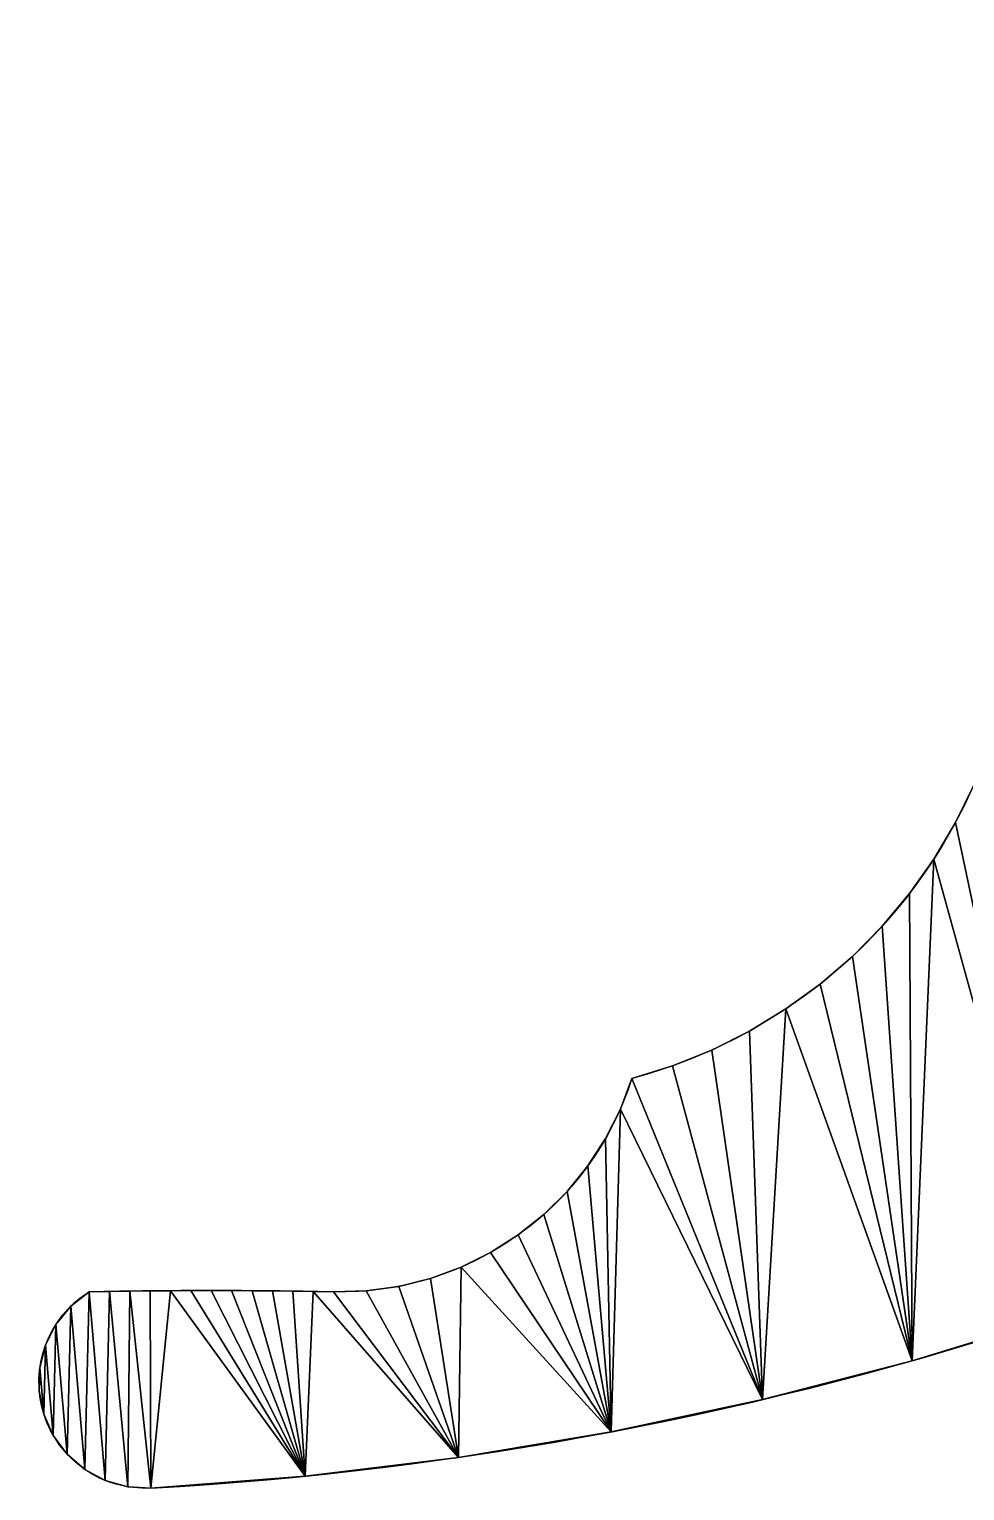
# Model space of a CAD drawing. Extents: x 1.29 to 2.95, y 2.32 to 3.68.
# Drawn here: x 1.2856 to 1.4386, y 3.127 to 3.3661 of the extents above; entities that cross this region are included whole.
import ezdxf

# ---------------------------------------------------------------- set-up
doc = ezdxf.new("R2010")
doc.units = 0
doc.layers.get('0').update_dxf_attribs({"color": 13, "linetype": 'CONTINUOUS'})

# ---------------------------------------------------------------- blocks, each defined once
blk = doc.blocks.new('GRUPPO_4')
for p, q in [((0.1498588952276746, 0.1088903293766284), (0.1498588952276745, 0.1088903293766284, 0.05999999999999935)), ((0.1463272822739956, 0.1029171152467794), (0.1463272822739956, 0.1029171152467794, 0.05999999999999935)), ((0.1423202095888783, 0.0972518751290252), (0.1423202095888783, 0.0972518751290252, 0.05999999999999935)), ((0.1378643826213641, 0.09193236545883988), (0.137864382621364, 0.09193236545883988, 0.05999999999999935)), ((0.1329894975784775, 0.08699403852411164), (0.1329894975784774, 0.08699403852411164, 0.05999999999999935)), ((0.1277280435125334, 0.08246980619060139), (0.1277280435125333, 0.08246980619060139, 0.05999999999999935)), ((0.122115085795309, 0.07838982055824026), (0.1221150857953089, 0.07838982055824026, 0.05999999999999935)), ((0.1161880324221338, 0.07478127301010475), (0.1161880324221337, 0.07478127301010475, 0.05999999999999935)), ((0.1099863847033813, 0.0716682129933183), (0.1099863847033812, 0.0716682129933183, 0.05999999999999935)), ((0.09692618629189188, 0.06700810399387708), (0.09692618629189179, 0.06700810399387708, 0.05999999999999935)), ((0.1035514740048993, 0.06907138773963192), (0.1035514740048992, 0.06907138773963192, 0.05999999999999935)), ((0.09503860007595034, 0.06199153448482253), (0.09503860007595026, 0.06199153448482253, 0.05999999999999935)), ((0.09262486238825064, 0.05720584522027904), (0.09262486238825056, 0.05720584522027904, 0.05999999999999935)), ((0.08971271088984432, 0.05270603133389237), (0.08971271088984423, 0.05270603133389237, 0.05999999999999935)), ((0.08633561080423384, 0.04854380279937395), (0.08633561080423376, 0.04854380279937395, 0.05999999999999935)), ((0.0825323703490606, 0.04476699020117388), (0.0825323703490605, 0.04476699020117388, 0.05999999999999935)), ((0.0783466947683461, 0.04141899508546659), (0.07834669476834602, 0.04141899508546659, 0.05999999999999935)), ((0.07382668409016005, 0.03853829120778755), (0.07382668409015995, 0.03853829120778755, 0.05999999999999935)), ((0.06902428038127423, 0.03615798240877268), (0.06902428038127413, 0.03615798240877268, 0.05999999999999935)), ((0.06399467085071701, 0.03430542219870726), (0.06399467085071693, 0.03430542219870726, 0.05999999999999935)), ((0.008129636204466054, 0.03209540287286589), (0.008129636204465964, 0.03209540287286589, 0.05999999999999935)), ((0.01146254117945791, 0.03216404592053564), (0.01146254117945782, 0.03216404592053564, 0.05999999999999935)), ((0.01479567980052338, 0.032220209726312), (0.01479567980052329, 0.032220209726312, 0.05999999999999935)), ((0.01812900534237862, 0.03226389350286902), (0.01812900534237853, 0.03226389350286902, 0.05999999999999935)), ((0.02146247107711871, 0.03229509663782835), (0.02146247107711862, 0.03229509663782835, 0.05999999999999935)), ((0.02479603027487405, 0.03231381869377341), (0.02479603027487396, 0.03231381869377341, 0.05999999999999935)), ((0.02812963620446457, 0.03232005940825004), (0.02812963620446448, 0.03232005940825004, 0.05999999999999935)), ((0.0314632421340551, 0.03231381869377305), (0.03146324213405501, 0.03231381869377305, 0.05999999999999935)), ((0.03479680133181044, 0.03229509663782835), (0.03479680133181035, 0.03229509663782835, 0.05999999999999935)), ((0.0381302670665507, 0.03226389350286866), (0.03813026706655061, 0.03226389350286866, 0.05999999999999935)), ((0.04146359260840577, 0.032220209726312), (0.04146359260840568, 0.032220209726312, 0.05999999999999935)), ((0.04479673122947142, 0.03216404592053528), (0.04479673122947133, 0.03216404592053528, 0.05999999999999935)), ((0.0481296362044631, 0.03209540287286589), (0.04812963620446301, 0.03209540287286589, 0.05999999999999935)), ((0.05348697373845902, 0.03226239361700274), (0.05348697373845893, 0.03226239361700274, 0.05999999999999935)), ((0.05879565366151762, 0.03300189942245891), (0.05879565366151753, 0.03300189942245891, 0.05999999999999935)), ((0.005131800826410534, 0.02973661738452918), (0.005131800826410444, 0.02973661738452918, 0.05999999999999935)), ((0.002721038413968841, 0.02678041872329781), (0.002721038413968751, 0.02678041872329781, 0.05999999999999935)), ((0.001013581590632482, 0.02336933720413824), (0.001013581590632392, 0.02336933720413824, 0.05999999999999935)), ((9.175376788731739e-05, 0.01966783488762918), (9.175376788722715e-05, 0.01966783488762918, 0.05999999999999935)), ((0.1427575482152448, 0.02082656803953738), (0.1427575482152447, 0.02082656803953738, 0.05999999999999935)), ((0, 0.01585437619767482), (-9.023892744153272e-17, 0.01585437619767482, 0.05999999999999935)), ((0.118276705050356, 0.01446779917158916), (0.1182767050503559, 0.01446779917158916, 0.05999999999999935)), ((0.0007427441078752764, 0.01211282342855284), (0.0007427441078751861, 0.01211282342855284, 0.05999999999999935)), ((0.002284175388726969, 0.008623571998758425), (0.002284175388726879, 0.008623571998758425, 0.05999999999999935)), ((0.0935388904497659, 0.009196541981249853), (0.09353889044976581, 0.009196541981249853, 0.05999999999999935)), ((0.004549975195150564, 0.00555485285697988), (0.004549975195150474, 0.00555485285697988, 0.05999999999999935)), ((0.068592390017876, 0.005023085406468309), (0.06859239001787591, 0.005023085406468309, 0.05999999999999935)), ((0.00743090013823052, 0.003054621386445731), (0.00743090013823043, 0.003054621386445731, 0.05999999999999935)), ((0.01078804915393468, 0.001243423876435992), (0.01078804915393459, 0.001243423876435992, 0.05999999999999935)), ((0.01445956048619283, 0.0002085854972632063), (0.01445956048619274, 0.0002085854972632063, 0.05999999999999935)), ((0.01826841569796461, 0), (0.01826841569796452, 0, 0.05999999999999935)), ((0.04348589669181555, 0.001955575594202284), (0.04348589669181546, 0.001955575594202284, 0.05999999999999935))]:
    blk.add_line(p, q)
at = {"extrusion": (0, 0, -1)}
for centre, radius, start, end in [((-0.07498597287471495, 0.1491276938321662), 0.0850000000000007, 198.8964779784125, 255.0414518501179), ((-0.04925277716750345, 0.08208278682499032), 0.04999999999999971, 197.5473377066189, 271.2871329983075), ((-0.01730818811210952, 0.01734576549929464), 0.01737232332686556, 266.8314519720236, 58.1064085793253)]:
    blk.add_arc(centre, radius, start, end, dxfattribs=at)
at = {"extrusion": (3.850887741067066e-16, -1.318189105475623e-16, -1)}
blk.add_arc((-0.07498597287471488, 0.1491276938321662, -0.05999999999999935), 0.0850000000000007, 198.8964779784125, 255.0414518501179, dxfattribs=at)
for centre, radius, start, end in [((-0.01337561271198139, 0.571624794306531), 0.5724999999999941, 273.1685480279768, 303.5471215023429), ((-0.01337561271198148, 0.571624794306531, 0.05999999999999935), 0.5724999999999941, 273.1685480279768, 303.5471215023429), ((0.02812963620446313, -0.8580401294793238), 0.8903601888875738, 88.71286700169256, 91.28713299830726), ((0.02812963620446304, -0.8580401294793238, 0.05999999999999935), 0.8903601888875738, 88.71286700169256, 91.28713299830726)]:
    blk.add_arc(centre, radius, start, end)
at = {"extrusion": (3.911058813687112e-16, -1.236705581434954e-16, -1)}
blk.add_arc((-0.04925277716750338, 0.0820827868249903, -0.05999999999999935), 0.04999999999999971, 197.5473377066189, 271.2871329983075, dxfattribs=at)
at = {"extrusion": (1.314360461258528e-18, -2.374290082723646e-17, -1)}
blk.add_arc((-0.01730818811210943, 0.01734576549929464, -0.05999999999999935), 0.01737232332686556, 266.8314519720236, 58.10640857932535, dxfattribs=at)
mesh = blk.add_polyface()
corners = [(0.1537266216275818, 0.1447261532350464), (0.1542835915117938, 0.1292608407024368), (0.1537231664328735, 0.1369833431380306), (0.1542939387469377, 0.1524481524206792), (0.1554049206994722, 0.1215996566562413), (0.1554221050255521, 0.1601083326394877), (9.175376788731739e-05, 0.01966783488762918), (0.0007427441078752764, 0.01211282342855284), (0, 0.01585437619767482), (0.001013581590632482, 0.02336933720413824), (0.002284175388726969, 0.008623571998758425), (0.002721038413968841, 0.02678041872329781), (0.004549975195150564, 0.00555485285697988), (0.005131800826410534, 0.02973661738452918), (0.00743090013823052, 0.003054621386445731), (0.008129636204466054, 0.03209540287286589), (0.01078804915393468, 0.001243423876435992), (0.01146254117945791, 0.03216404592053564), (0.01445956048619283, 0.0002085854972632063), (0.01479567980052338, 0.032220209726312), (0.01826841569796461, 0), (0.01812900534237862, 0.03226389350286902), (0.02146247107711871, 0.03229509663782835), (0.04348589669181555, 0.001955575594202284), (0.02479603027487405, 0.03231381869377341), (0.02812963620446457, 0.03232005940825004), (0.0314632421340551, 0.03231381869377305), (0.03479680133181044, 0.03229509663782835), (0.0381302670665507, 0.03226389350286866), (0.04146359260840577, 0.032220209726312), (0.04479673122947142, 0.03216404592053528), (0.068592390017876, 0.005023085406468309), (0.0481296362044631, 0.03209540287286589), (0.05348697373845902, 0.03226239361700274), (0.05879565366151762, 0.03300189942245891), (0.06399467085071701, 0.03430542219870726), (0.06902428038127423, 0.03615798240877268), (0.0935388904497659, 0.009196541981249853), (0.07382668409016005, 0.03853829120778755), (0.0783466947683461, 0.04141899508546659), (0.0825323703490606, 0.04476699020117388), (0.08633561080423384, 0.04854380279937395), (0.08971271088984432, 0.05270603133389237), (0.09262486238825064, 0.05720584522027904), (0.09503860007595034, 0.06199153448482253), (0.118276705050356, 0.01446779917158916), (0.09692618629189188, 0.06700810399387708), (0.1035514740048993, 0.06907138773963192), (0.1099863847033813, 0.0716682129933183), (0.1161880324221338, 0.07478127301010475), (0.122115085795309, 0.07838982055824026), (0.1427575482152448, 0.02082656803953738), (0.1277280435125334, 0.08246980619060139), (0.1329894975784775, 0.08699403852411164), (0.1378643826213641, 0.09193236545883988), (0.1423202095888783, 0.0972518751290252), (0.1463272822739956, 0.1029171152467794), (0.166933635921164, 0.02826043693907912), (0.1498588952276746, 0.1088903293766284), (0.1528915117394087, 0.1151317085662288), (0.1571051292810654, 0.1676660141286863), (0.1593340737306161, 0.1750810614500219), (0.1620971014553748, 0.182314096630984), (0.1653795392610821, 0.1893267082834633), (0.1691639556007666, 0.1960816555893094), (0.1907577789953513, 0.03675489574235312), (0.1734302531458302, 0.2025430660695227), (0.1781557755138971, 0.2086766260868145), (0.2098784973597057, 0.2177937242362225), (0.2141834752238378, 0.04629336416189225), (0.242023867707521, 0.2252855681463872), (0.2371650001188628, 0.05685722411359585), (0.2596574961682519, 0.06842585605726549), (0.2745086772291527, 0.2311327649376518), (0.2816170603925465, 0.08097667924377197), (0.3072488379471587, 0.2353201789524858), (0.3030008300389903, 0.09448519579029573), (0.315908918323514, 0.1022331364810723), (0.3401596008992863, 0.2378369709346196), (0.3293615826047389, 0.1089914759106587), (0.343283094000862, 0.1147221694599999), (0.3731557755138971, 0.2386766260868142), (0.3575950843560293, 0.1193929574216228), (0.3722169873970241, 0.1229775465987244), (0.3870664922637832, 0.1254557583170711), (0.4061519501285079, 0.2378369709346196), (0.4020600068606898, 0.1268136420165069), (0.4171131284203081, 0.1270435537826358), (0.4390627130806354, 0.2353201789524858), (0.4321411186306183, 0.1261441993765914), (0.4470593806511291, 0.1241206415206786), (0.4718028737986415, 0.2311327649376518), (0.4617839353326075, 0.1209842713988654), (0.4762318939596457, 0.116752744532563), (0.5042876833202734, 0.2252855681463879), (0.4877733691594914, 0.1186751016448803), (0.4990251416168402, 0.1218842640315455), (0.5098442191858363, 0.1263394483388414), (0.5364330536680888, 0.2177937242362225), (0.5200931085849878, 0.131984036254704), (0.5296415627182595, 0.1387462940374818), (0.5383682359086668, 0.1465402841377934), (0.5681557755138972, 0.2086766260868145), (0.5461622260089788, 0.1552669573282008), (0.5529244837917566, 0.1648154114614724), (0.5585690717076184, 0.1750643008606243), (0.5630242560149147, 0.18588337842962), (0.5662334184015799, 0.1971351508869684)]
mesh.append_faces([[corners[k] for k in face] for face in [(0, 1, 2), (6, 7, 8), (106, 102, 107)]], dxfattribs={"vtx0": -1})
mesh.append_faces([[corners[k] for k in face] for face in [(1, 3, 4), (7, 9, 10), (10, 11, 12), (12, 13, 14), (14, 15, 16), (16, 17, 18), (18, 19, 20), (20, 22, 23), (23, 30, 31), (31, 36, 37), (37, 44, 45), (45, 50, 51), (51, 56, 57), (57, 64, 65), (65, 68, 69), (69, 70, 71), (71, 70, 72), (72, 73, 74), (74, 75, 76), (76, 75, 77), (77, 78, 79), (79, 78, 80), (80, 81, 82), (82, 81, 83), (83, 81, 84), (84, 85, 86), (86, 85, 87), (87, 88, 89), (89, 88, 90), (90, 91, 92), (92, 91, 93), (93, 94, 95), (95, 94, 96), (96, 94, 97), (97, 98, 99), (99, 98, 100), (100, 98, 101), (101, 102, 103), (103, 102, 104), (104, 102, 105), (105, 102, 106)]], dxfattribs={"vtx0": -1, "vtx1": -1})
mesh.append_faces([[corners[k] for k in face] for face in [(57, 4, 5)]], dxfattribs={"vtx0": -1, "vtx1": -1, "vtx2": -1})
mesh.append_faces([[corners[k] for k in face] for face in [(1, 0, 3), (4, 3, 5), (7, 6, 9), (10, 9, 11), (12, 11, 13), (14, 13, 15), (16, 15, 17), (18, 17, 19), (20, 19, 21), (20, 21, 22), (23, 22, 24), (23, 24, 25), (23, 25, 26), (23, 26, 27), (23, 27, 28), (23, 28, 29), (23, 29, 30), (31, 30, 32), (31, 32, 33), (31, 33, 34), (31, 34, 35), (31, 35, 36), (37, 36, 38), (37, 38, 39), (37, 39, 40), (37, 40, 41), (37, 41, 42), (37, 42, 43), (37, 43, 44), (45, 44, 46), (45, 46, 47), (45, 47, 48), (45, 48, 49), (45, 49, 50), (51, 50, 52), (51, 52, 53), (51, 53, 54), (51, 54, 55), (51, 55, 56), (57, 56, 58), (57, 58, 59), (57, 59, 4), (57, 5, 60), (57, 60, 61), (57, 61, 62), (57, 62, 63), (57, 63, 64), (65, 64, 66), (65, 66, 67), (65, 67, 68), (69, 68, 70), (72, 70, 73), (74, 73, 75), (77, 75, 78), (80, 78, 81), (84, 81, 85), (87, 85, 88), (90, 88, 91), (93, 91, 94), (97, 94, 98), (101, 98, 102)]], dxfattribs={"vtx0": -1, "vtx2": -1})
mesh = blk.add_polyface()
corners = [(0.0007427441078751861, 0.01211282342855284, 0.05999999999999935), (9.175376788722715e-05, 0.01966783488762918, 0.05999999999999935), (-9.023892744153272e-17, 0.01585437619767482, 0.05999999999999935), (0.001013581590632392, 0.02336933720413824, 0.05999999999999935), (0.002284175388726879, 0.008623571998758425, 0.05999999999999935), (0.002721038413968751, 0.02678041872329781, 0.05999999999999935), (0.004549975195150474, 0.00555485285697988, 0.05999999999999935), (0.005131800826410444, 0.02973661738452918, 0.05999999999999935), (0.00743090013823043, 0.003054621386445731, 0.05999999999999935), (0.008129636204465964, 0.03209540287286589, 0.05999999999999935), (0.01078804915393459, 0.001243423876435992, 0.05999999999999935), (0.01146254117945782, 0.03216404592053564, 0.05999999999999935), (0.01445956048619274, 0.0002085854972632063, 0.05999999999999935), (0.01479567980052329, 0.032220209726312, 0.05999999999999935), (0.01826841569796452, 0, 0.05999999999999935), (0.01812900534237853, 0.03226389350286902, 0.05999999999999935), (0.02146247107711862, 0.03229509663782835, 0.05999999999999935), (0.04348589669181546, 0.001955575594202284, 0.05999999999999935), (0.02479603027487396, 0.03231381869377341, 0.05999999999999935), (0.02812963620446448, 0.03232005940825004, 0.05999999999999935), (0.03146324213405501, 0.03231381869377305, 0.05999999999999935), (0.03479680133181035, 0.03229509663782835, 0.05999999999999935), (0.03813026706655061, 0.03226389350286866, 0.05999999999999935), (0.04146359260840568, 0.032220209726312, 0.05999999999999935), (0.04479673122947133, 0.03216404592053528, 0.05999999999999935), (0.06859239001787591, 0.005023085406468309, 0.05999999999999935), (0.04812963620446301, 0.03209540287286589, 0.05999999999999935), (0.05348697373845893, 0.03226239361700274, 0.05999999999999935), (0.05879565366151753, 0.03300189942245891, 0.05999999999999935), (0.06399467085071693, 0.03430542219870726, 0.05999999999999935), (0.06902428038127413, 0.03615798240877268, 0.05999999999999935), (0.09353889044976581, 0.009196541981249853, 0.05999999999999935), (0.07382668409015995, 0.03853829120778755, 0.05999999999999935), (0.07834669476834602, 0.04141899508546659, 0.05999999999999935), (0.0825323703490605, 0.04476699020117388, 0.05999999999999935), (0.08633561080423376, 0.04854380279937395, 0.05999999999999935), (0.08971271088984423, 0.05270603133389237, 0.05999999999999935), (0.09262486238825056, 0.05720584522027904, 0.05999999999999935), (0.09503860007595026, 0.06199153448482253, 0.05999999999999935), (0.1182767050503559, 0.01446779917158916, 0.05999999999999935), (0.09692618629189179, 0.06700810399387708, 0.05999999999999935), (0.1035514740048992, 0.06907138773963192, 0.05999999999999935), (0.1099863847033812, 0.0716682129933183, 0.05999999999999935), (0.1161880324221337, 0.07478127301010475, 0.05999999999999935), (0.1221150857953089, 0.07838982055824026, 0.05999999999999935), (0.1427575482152447, 0.02082656803953738, 0.05999999999999935), (0.1277280435125333, 0.08246980619060139, 0.05999999999999935), (0.1329894975784774, 0.08699403852411164, 0.05999999999999935), (0.137864382621364, 0.09193236545883988, 0.05999999999999935), (0.1423202095888783, 0.0972518751290252, 0.05999999999999935), (0.1463272822739956, 0.1029171152467794, 0.05999999999999935), (0.1669336359211639, 0.02826043693907912, 0.05999999999999935), (0.1498588952276745, 0.1088903293766284, 0.05999999999999935), (0.1528915117394085, 0.1151317085662288, 0.05999999999999935), (0.1554049206994721, 0.1215996566562413, 0.05999999999999935), (0.155422105025552, 0.1601083326394877, 0.05999999999999935), (0.1571051292810653, 0.1676660141286863, 0.05999999999999935), (0.159334073730616, 0.1750810614500219, 0.05999999999999935), (0.1620971014553747, 0.182314096630984, 0.05999999999999935), (0.165379539261082, 0.1893267082834633, 0.05999999999999935), (0.1691639556007666, 0.1960816555893094, 0.05999999999999935), (0.1907577789953512, 0.03675489574235312, 0.05999999999999935), (0.1734302531458301, 0.2025430660695227, 0.05999999999999935), (0.178155775513897, 0.2086766260868145, 0.05999999999999935), (0.2098784973597056, 0.2177937242362225, 0.05999999999999935), (0.2141834752238378, 0.04629336416189225, 0.05999999999999935), (0.2420238677075209, 0.2252855681463872, 0.05999999999999935), (0.2371650001188627, 0.05685722411359585, 0.05999999999999935), (0.2596574961682518, 0.06842585605726549, 0.05999999999999935), (0.2745086772291527, 0.2311327649376518, 0.05999999999999935), (0.2816170603925465, 0.08097667924377197, 0.05999999999999935), (0.3072488379471587, 0.2353201789524858, 0.05999999999999935), (0.3030008300389903, 0.09448519579029573, 0.05999999999999935), (0.315908918323514, 0.1022331364810723, 0.05999999999999935), (0.3401596008992863, 0.2378369709346196, 0.05999999999999935), (0.3293615826047389, 0.1089914759106587, 0.05999999999999935), (0.343283094000862, 0.1147221694599999, 0.05999999999999935), (0.3731557755138971, 0.2386766260868142, 0.05999999999999935), (0.3575950843560293, 0.1193929574216228, 0.05999999999999935), (0.3722169873970241, 0.1229775465987244, 0.05999999999999935), (0.3870664922637831, 0.1254557583170711, 0.05999999999999935), (0.4061519501285079, 0.2378369709346196, 0.05999999999999935), (0.4020600068606898, 0.1268136420165069, 0.05999999999999935), (0.417113128420308, 0.1270435537826358, 0.05999999999999935), (0.4390627130806353, 0.2353201789524858, 0.05999999999999935), (0.4321411186306182, 0.1261441993765914, 0.05999999999999935), (0.447059380651129, 0.1241206415206786, 0.05999999999999935), (0.4718028737986414, 0.2311327649376518, 0.05999999999999935), (0.4617839353326074, 0.1209842713988654, 0.05999999999999935), (0.4762318939596456, 0.116752744532563, 0.05999999999999935), (0.5042876833202734, 0.2252855681463879, 0.05999999999999935), (0.4877733691594913, 0.1186751016448803, 0.05999999999999935), (0.4990251416168401, 0.1218842640315455, 0.05999999999999935), (0.5098442191858362, 0.1263394483388414, 0.05999999999999935), (0.5364330536680887, 0.2177937242362225, 0.05999999999999935), (0.5200931085849877, 0.131984036254704, 0.05999999999999935), (0.5296415627182594, 0.1387462940374818, 0.05999999999999935), (0.5383682359086667, 0.1465402841377934, 0.05999999999999935), (0.5681557755138971, 0.2086766260868145, 0.05999999999999935), (0.5461622260089788, 0.1552669573282008, 0.05999999999999935), (0.5529244837917565, 0.1648154114614724, 0.05999999999999935), (0.5585690717076184, 0.1750643008606243, 0.05999999999999935), (0.5630242560149147, 0.18588337842962, 0.05999999999999935), (0.5662334184015798, 0.1971351508869684, 0.05999999999999935), (0.1542835915117937, 0.1292608407024368, 0.05999999999999935), (0.1537266216275817, 0.1447261532350464, 0.05999999999999935), (0.1537231664328733, 0.1369833431380306, 0.05999999999999935), (0.1542939387469376, 0.1524481524206792, 0.05999999999999935)]
mesh.append_faces([[corners[k] for k in face] for face in [(0, 1, 2), (98, 102, 103), (104, 105, 106)]], dxfattribs={"vtx0": -1})
mesh.append_faces([[corners[k] for k in face] for face in [(1, 0, 3), (3, 4, 5), (5, 6, 7), (7, 8, 9), (9, 10, 11), (11, 12, 13), (13, 14, 15), (15, 14, 16), (16, 17, 18), (18, 17, 19), (19, 17, 20), (20, 17, 21), (21, 17, 22), (22, 17, 23), (23, 17, 24), (24, 25, 26), (26, 25, 27), (27, 25, 28), (28, 25, 29), (29, 25, 30), (30, 31, 32), (32, 31, 33), (33, 31, 34), (34, 31, 35), (35, 31, 36), (36, 31, 37), (37, 31, 38), (38, 39, 40), (40, 39, 41), (41, 39, 42), (42, 39, 43), (43, 39, 44), (44, 45, 46), (46, 45, 47), (47, 45, 48), (48, 45, 49), (49, 45, 50), (50, 51, 52), (52, 51, 53), (53, 51, 54), (55, 51, 56), (56, 51, 57), (57, 51, 58), (58, 51, 59), (59, 51, 60), (60, 61, 62), (62, 61, 63), (63, 61, 64), (64, 65, 66), (66, 68, 69), (69, 70, 71), (71, 73, 74), (74, 76, 77), (77, 80, 81), (81, 83, 84), (84, 86, 87), (87, 89, 90), (90, 93, 94), (94, 97, 98), (105, 104, 107), (107, 54, 55)]], dxfattribs={"vtx0": -1, "vtx1": -1})
mesh.append_faces([[corners[k] for k in face] for face in [(54, 51, 55)]], dxfattribs={"vtx0": -1, "vtx1": -1, "vtx2": -1})
mesh.append_faces([[corners[k] for k in face] for face in [(3, 0, 4), (5, 4, 6), (7, 6, 8), (9, 8, 10), (11, 10, 12), (13, 12, 14), (16, 14, 17), (24, 17, 25), (30, 25, 31), (38, 31, 39), (44, 39, 45), (50, 45, 51), (60, 51, 61), (64, 61, 65), (66, 65, 67), (66, 67, 68), (69, 68, 70), (71, 70, 72), (71, 72, 73), (74, 73, 75), (74, 75, 76), (77, 76, 78), (77, 78, 79), (77, 79, 80), (81, 80, 82), (81, 82, 83), (84, 83, 85), (84, 85, 86), (87, 86, 88), (87, 88, 89), (90, 89, 91), (90, 91, 92), (90, 92, 93), (94, 93, 95), (94, 95, 96), (94, 96, 97), (98, 97, 99), (98, 99, 100), (98, 100, 101), (98, 101, 102), (107, 104, 54)]], dxfattribs={"vtx0": -1, "vtx2": -1})
mesh = blk.add_polyface()
corners = [(0.1528915117394085, 0.1151317085662288, 0.05999999999999935), (0.1498588952276746, 0.1088903293766284), (0.1498588952276745, 0.1088903293766284, 0.05999999999999935), (0.1528915117394087, 0.1151317085662288)]
mesh.append_faces([[corners[k] for k in face] for face in [(0, 1, 2), (1, 0, 3)]], dxfattribs={"vtx0": -1})
mesh = blk.add_polyface()
corners = [(0.1498588952276745, 0.1088903293766284, 0.05999999999999935), (0.1463272822739956, 0.1029171152467794), (0.1463272822739956, 0.1029171152467794, 0.05999999999999935), (0.1498588952276746, 0.1088903293766284)]
mesh.append_faces([[corners[k] for k in face] for face in [(0, 1, 2), (1, 0, 3)]], dxfattribs={"vtx0": -1})
mesh = blk.add_polyface()
corners = [(0.1463272822739956, 0.1029171152467794, 0.05999999999999935), (0.1423202095888783, 0.0972518751290252), (0.1423202095888783, 0.0972518751290252, 0.05999999999999935), (0.1463272822739956, 0.1029171152467794)]
mesh.append_faces([[corners[k] for k in face] for face in [(0, 1, 2), (1, 0, 3)]], dxfattribs={"vtx0": -1})
mesh = blk.add_polyface()
corners = [(0.1423202095888783, 0.0972518751290252, 0.05999999999999935), (0.1378643826213641, 0.09193236545883988), (0.137864382621364, 0.09193236545883988, 0.05999999999999935), (0.1423202095888783, 0.0972518751290252)]
mesh.append_faces([[corners[k] for k in face] for face in [(0, 1, 2), (1, 0, 3)]], dxfattribs={"vtx0": -1})
mesh = blk.add_polyface()
corners = [(0.137864382621364, 0.09193236545883988, 0.05999999999999935), (0.1329894975784775, 0.08699403852411164), (0.1329894975784774, 0.08699403852411164, 0.05999999999999935), (0.1378643826213641, 0.09193236545883988)]
mesh.append_faces([[corners[k] for k in face] for face in [(0, 1, 2), (1, 0, 3)]], dxfattribs={"vtx0": -1})
mesh = blk.add_polyface()
corners = [(0.1277280435125333, 0.08246980619060139, 0.05999999999999935), (0.1329894975784775, 0.08699403852411164), (0.1277280435125334, 0.08246980619060139), (0.1329894975784774, 0.08699403852411164, 0.05999999999999935)]
mesh.append_faces([[corners[k] for k in face] for face in [(0, 1, 2), (1, 0, 3)]], dxfattribs={"vtx0": -1})
mesh = blk.add_polyface()
corners = [(0.1221150857953089, 0.07838982055824026, 0.05999999999999935), (0.1277280435125334, 0.08246980619060139), (0.122115085795309, 0.07838982055824026), (0.1277280435125333, 0.08246980619060139, 0.05999999999999935)]
mesh.append_faces([[corners[k] for k in face] for face in [(0, 1, 2), (1, 0, 3)]], dxfattribs={"vtx0": -1})
mesh = blk.add_polyface()
corners = [(0.1161880324221337, 0.07478127301010475, 0.05999999999999935), (0.122115085795309, 0.07838982055824026), (0.1161880324221338, 0.07478127301010475), (0.1221150857953089, 0.07838982055824026, 0.05999999999999935)]
mesh.append_faces([[corners[k] for k in face] for face in [(0, 1, 2), (1, 0, 3)]], dxfattribs={"vtx0": -1})
mesh = blk.add_polyface()
corners = [(0.1099863847033812, 0.0716682129933183, 0.05999999999999935), (0.1161880324221338, 0.07478127301010475), (0.1099863847033813, 0.0716682129933183), (0.1161880324221337, 0.07478127301010475, 0.05999999999999935)]
mesh.append_faces([[corners[k] for k in face] for face in [(0, 1, 2), (1, 0, 3)]], dxfattribs={"vtx0": -1})
mesh = blk.add_polyface()
corners = [(0.1035514740048992, 0.06907138773963192, 0.05999999999999935), (0.1099863847033813, 0.0716682129933183), (0.1035514740048993, 0.06907138773963192), (0.1099863847033812, 0.0716682129933183, 0.05999999999999935)]
mesh.append_faces([[corners[k] for k in face] for face in [(0, 1, 2), (1, 0, 3)]], dxfattribs={"vtx0": -1})
mesh = blk.add_polyface()
corners = [(0.09692618629189179, 0.06700810399387708, 0.05999999999999935), (0.09503860007595034, 0.06199153448482253), (0.09503860007595026, 0.06199153448482253, 0.05999999999999935), (0.09692618629189188, 0.06700810399387708)]
mesh.append_faces([[corners[k] for k in face] for face in [(0, 1, 2), (1, 0, 3)]], dxfattribs={"vtx0": -1})
mesh = blk.add_polyface()
corners = [(0.09692618629189179, 0.06700810399387708, 0.05999999999999935), (0.1035514740048993, 0.06907138773963192), (0.09692618629189188, 0.06700810399387708), (0.1035514740048992, 0.06907138773963192, 0.05999999999999935)]
mesh.append_faces([[corners[k] for k in face] for face in [(0, 1, 2), (1, 0, 3)]], dxfattribs={"vtx0": -1})
mesh = blk.add_polyface()
corners = [(0.09503860007595026, 0.06199153448482253, 0.05999999999999935), (0.09262486238825064, 0.05720584522027904), (0.09262486238825056, 0.05720584522027904, 0.05999999999999935), (0.09503860007595034, 0.06199153448482253)]
mesh.append_faces([[corners[k] for k in face] for face in [(0, 1, 2), (1, 0, 3)]], dxfattribs={"vtx0": -1})
mesh = blk.add_polyface()
corners = [(0.09262486238825056, 0.05720584522027904, 0.05999999999999935), (0.08971271088984432, 0.05270603133389237), (0.08971271088984423, 0.05270603133389237, 0.05999999999999935), (0.09262486238825064, 0.05720584522027904)]
mesh.append_faces([[corners[k] for k in face] for face in [(0, 1, 2), (1, 0, 3)]], dxfattribs={"vtx0": -1})
mesh = blk.add_polyface()
corners = [(0.08971271088984423, 0.05270603133389237, 0.05999999999999935), (0.08633561080423384, 0.04854380279937395), (0.08633561080423376, 0.04854380279937395, 0.05999999999999935), (0.08971271088984432, 0.05270603133389237)]
mesh.append_faces([[corners[k] for k in face] for face in [(0, 1, 2), (1, 0, 3)]], dxfattribs={"vtx0": -1})
mesh = blk.add_polyface()
corners = [(0.0825323703490605, 0.04476699020117388, 0.05999999999999935), (0.08633561080423384, 0.04854380279937395), (0.0825323703490606, 0.04476699020117388), (0.08633561080423376, 0.04854380279937395, 0.05999999999999935)]
mesh.append_faces([[corners[k] for k in face] for face in [(0, 1, 2), (1, 0, 3)]], dxfattribs={"vtx0": -1})
mesh = blk.add_polyface()
corners = [(0.07834669476834602, 0.04141899508546659, 0.05999999999999935), (0.0825323703490606, 0.04476699020117388), (0.0783466947683461, 0.04141899508546659), (0.0825323703490605, 0.04476699020117388, 0.05999999999999935)]
mesh.append_faces([[corners[k] for k in face] for face in [(0, 1, 2), (1, 0, 3)]], dxfattribs={"vtx0": -1})
mesh = blk.add_polyface()
corners = [(0.07382668409015995, 0.03853829120778755, 0.05999999999999935), (0.0783466947683461, 0.04141899508546659), (0.07382668409016005, 0.03853829120778755), (0.07834669476834602, 0.04141899508546659, 0.05999999999999935)]
mesh.append_faces([[corners[k] for k in face] for face in [(0, 1, 2), (1, 0, 3)]], dxfattribs={"vtx0": -1})
mesh = blk.add_polyface()
corners = [(0.06902428038127413, 0.03615798240877268, 0.05999999999999935), (0.07382668409016005, 0.03853829120778755), (0.06902428038127423, 0.03615798240877268), (0.07382668409015995, 0.03853829120778755, 0.05999999999999935)]
mesh.append_faces([[corners[k] for k in face] for face in [(0, 1, 2), (1, 0, 3)]], dxfattribs={"vtx0": -1})
mesh = blk.add_polyface()
corners = [(0.06399467085071693, 0.03430542219870726, 0.05999999999999935), (0.06902428038127423, 0.03615798240877268), (0.06399467085071701, 0.03430542219870726), (0.06902428038127413, 0.03615798240877268, 0.05999999999999935)]
mesh.append_faces([[corners[k] for k in face] for face in [(0, 1, 2), (1, 0, 3)]], dxfattribs={"vtx0": -1})
mesh = blk.add_polyface()
corners = [(0.05879565366151753, 0.03300189942245891, 0.05999999999999935), (0.06399467085071701, 0.03430542219870726), (0.05879565366151762, 0.03300189942245891), (0.06399467085071693, 0.03430542219870726, 0.05999999999999935)]
mesh.append_faces([[corners[k] for k in face] for face in [(0, 1, 2), (1, 0, 3)]], dxfattribs={"vtx0": -1})
mesh = blk.add_polyface()
corners = [(0.005131800826410444, 0.02973661738452918, 0.05999999999999935), (0.008129636204466054, 0.03209540287286589), (0.005131800826410534, 0.02973661738452918), (0.008129636204465964, 0.03209540287286589, 0.05999999999999935)]
mesh.append_faces([[corners[k] for k in face] for face in [(0, 1, 2), (1, 0, 3)]], dxfattribs={"vtx0": -1})
mesh = blk.add_polyface()
corners = [(0.008129636204465964, 0.03209540287286589, 0.05999999999999935), (0.01146254117945791, 0.03216404592053564), (0.008129636204466054, 0.03209540287286589), (0.01146254117945782, 0.03216404592053564, 0.05999999999999935)]
mesh.append_faces([[corners[k] for k in face] for face in [(0, 1, 2), (1, 0, 3)]], dxfattribs={"vtx0": -1})
mesh = blk.add_polyface()
corners = [(0.01146254117945782, 0.03216404592053564, 0.05999999999999935), (0.01479567980052338, 0.032220209726312), (0.01146254117945791, 0.03216404592053564), (0.01479567980052329, 0.032220209726312, 0.05999999999999935)]
mesh.append_faces([[corners[k] for k in face] for face in [(0, 1, 2), (1, 0, 3)]], dxfattribs={"vtx0": -1})
mesh = blk.add_polyface()
corners = [(0.01479567980052329, 0.032220209726312, 0.05999999999999935), (0.01812900534237862, 0.03226389350286902), (0.01479567980052338, 0.032220209726312), (0.01812900534237853, 0.03226389350286902, 0.05999999999999935)]
mesh.append_faces([[corners[k] for k in face] for face in [(0, 1, 2), (1, 0, 3)]], dxfattribs={"vtx0": -1})
mesh = blk.add_polyface()
corners = [(0.01812900534237853, 0.03226389350286902, 0.05999999999999935), (0.02146247107711871, 0.03229509663782835), (0.01812900534237862, 0.03226389350286902), (0.02146247107711862, 0.03229509663782835, 0.05999999999999935)]
mesh.append_faces([[corners[k] for k in face] for face in [(0, 1, 2), (1, 0, 3)]], dxfattribs={"vtx0": -1})
mesh = blk.add_polyface()
corners = [(0.02146247107711862, 0.03229509663782835, 0.05999999999999935), (0.02479603027487405, 0.03231381869377341), (0.02146247107711871, 0.03229509663782835), (0.02479603027487396, 0.03231381869377341, 0.05999999999999935)]
mesh.append_faces([[corners[k] for k in face] for face in [(0, 1, 2), (1, 0, 3)]], dxfattribs={"vtx0": -1})
mesh = blk.add_polyface()
corners = [(0.02479603027487396, 0.03231381869377341, 0.05999999999999935), (0.02812963620446457, 0.03232005940825004), (0.02479603027487405, 0.03231381869377341), (0.02812963620446448, 0.03232005940825004, 0.05999999999999935)]
mesh.append_faces([[corners[k] for k in face] for face in [(0, 1, 2), (1, 0, 3)]], dxfattribs={"vtx0": -1})
mesh = blk.add_polyface()
corners = [(0.02812963620446448, 0.03232005940825004, 0.05999999999999935), (0.0314632421340551, 0.03231381869377305), (0.02812963620446457, 0.03232005940825004), (0.03146324213405501, 0.03231381869377305, 0.05999999999999935)]
mesh.append_faces([[corners[k] for k in face] for face in [(0, 1, 2), (1, 0, 3)]], dxfattribs={"vtx0": -1})
mesh = blk.add_polyface()
corners = [(0.03146324213405501, 0.03231381869377305, 0.05999999999999935), (0.03479680133181044, 0.03229509663782835), (0.0314632421340551, 0.03231381869377305), (0.03479680133181035, 0.03229509663782835, 0.05999999999999935)]
mesh.append_faces([[corners[k] for k in face] for face in [(0, 1, 2), (1, 0, 3)]], dxfattribs={"vtx0": -1})
mesh = blk.add_polyface()
corners = [(0.03479680133181035, 0.03229509663782835, 0.05999999999999935), (0.0381302670665507, 0.03226389350286866), (0.03479680133181044, 0.03229509663782835), (0.03813026706655061, 0.03226389350286866, 0.05999999999999935)]
mesh.append_faces([[corners[k] for k in face] for face in [(0, 1, 2), (1, 0, 3)]], dxfattribs={"vtx0": -1})
mesh = blk.add_polyface()
corners = [(0.03813026706655061, 0.03226389350286866, 0.05999999999999935), (0.04146359260840577, 0.032220209726312), (0.0381302670665507, 0.03226389350286866), (0.04146359260840568, 0.032220209726312, 0.05999999999999935)]
mesh.append_faces([[corners[k] for k in face] for face in [(0, 1, 2), (1, 0, 3)]], dxfattribs={"vtx0": -1})
mesh = blk.add_polyface()
corners = [(0.04146359260840568, 0.032220209726312, 0.05999999999999935), (0.04479673122947142, 0.03216404592053528), (0.04146359260840577, 0.032220209726312), (0.04479673122947133, 0.03216404592053528, 0.05999999999999935)]
mesh.append_faces([[corners[k] for k in face] for face in [(0, 1, 2), (1, 0, 3)]], dxfattribs={"vtx0": -1})
mesh = blk.add_polyface()
corners = [(0.04479673122947133, 0.03216404592053528, 0.05999999999999935), (0.0481296362044631, 0.03209540287286589), (0.04479673122947142, 0.03216404592053528), (0.04812963620446301, 0.03209540287286589, 0.05999999999999935)]
mesh.append_faces([[corners[k] for k in face] for face in [(0, 1, 2), (1, 0, 3)]], dxfattribs={"vtx0": -1})
mesh = blk.add_polyface()
corners = [(0.04812963620446301, 0.03209540287286589, 0.05999999999999935), (0.05348697373845902, 0.03226239361700274), (0.0481296362044631, 0.03209540287286589), (0.05348697373845893, 0.03226239361700274, 0.05999999999999935)]
mesh.append_faces([[corners[k] for k in face] for face in [(0, 1, 2), (1, 0, 3)]], dxfattribs={"vtx0": -1})
mesh = blk.add_polyface()
corners = [(0.05348697373845893, 0.03226239361700274, 0.05999999999999935), (0.05879565366151762, 0.03300189942245891), (0.05348697373845902, 0.03226239361700274), (0.05879565366151753, 0.03300189942245891, 0.05999999999999935)]
mesh.append_faces([[corners[k] for k in face] for face in [(0, 1, 2), (1, 0, 3)]], dxfattribs={"vtx0": -1})
mesh = blk.add_polyface()
corners = [(0.005131800826410444, 0.02973661738452918, 0.05999999999999935), (0.002721038413968841, 0.02678041872329781), (0.002721038413968751, 0.02678041872329781, 0.05999999999999935), (0.005131800826410534, 0.02973661738452918)]
mesh.append_faces([[corners[k] for k in face] for face in [(0, 1, 2), (1, 0, 3)]], dxfattribs={"vtx0": -1})
mesh = blk.add_polyface()
corners = [(0.002721038413968751, 0.02678041872329781, 0.05999999999999935), (0.001013581590632482, 0.02336933720413824), (0.001013581590632392, 0.02336933720413824, 0.05999999999999935), (0.002721038413968841, 0.02678041872329781)]
mesh.append_faces([[corners[k] for k in face] for face in [(0, 1, 2), (1, 0, 3)]], dxfattribs={"vtx0": -1})
mesh = blk.add_polyface()
corners = [(0.1669336359211639, 0.02826043693907912, 0.05999999999999935), (0.1427575482152448, 0.02082656803953738), (0.166933635921164, 0.02826043693907912), (0.1427575482152447, 0.02082656803953738, 0.05999999999999935)]
mesh.append_faces([[corners[k] for k in face] for face in [(0, 1, 2), (1, 0, 3)]], dxfattribs={"vtx0": -1})
mesh = blk.add_polyface()
corners = [(0.001013581590632392, 0.02336933720413824, 0.05999999999999935), (9.175376788731739e-05, 0.01966783488762918), (9.175376788722715e-05, 0.01966783488762918, 0.05999999999999935), (0.001013581590632482, 0.02336933720413824)]
mesh.append_faces([[corners[k] for k in face] for face in [(0, 1, 2), (1, 0, 3)]], dxfattribs={"vtx0": -1})
mesh = blk.add_polyface()
corners = [(9.175376788722715e-05, 0.01966783488762918, 0.05999999999999935), (0, 0.01585437619767482), (-9.023892744153272e-17, 0.01585437619767482, 0.05999999999999935), (9.175376788731739e-05, 0.01966783488762918)]
mesh.append_faces([[corners[k] for k in face] for face in [(0, 1, 2), (1, 0, 3)]], dxfattribs={"vtx0": -1})
mesh = blk.add_polyface()
corners = [(0.1427575482152447, 0.02082656803953738, 0.05999999999999935), (0.118276705050356, 0.01446779917158916), (0.1427575482152448, 0.02082656803953738), (0.1182767050503559, 0.01446779917158916, 0.05999999999999935)]
mesh.append_faces([[corners[k] for k in face] for face in [(0, 1, 2), (1, 0, 3)]], dxfattribs={"vtx0": -1})
mesh = blk.add_polyface()
corners = [(-9.023892744153272e-17, 0.01585437619767482, 0.05999999999999935), (0.0007427441078752764, 0.01211282342855284), (0.0007427441078751861, 0.01211282342855284, 0.05999999999999935), (0, 0.01585437619767482)]
mesh.append_faces([[corners[k] for k in face] for face in [(0, 1, 2), (1, 0, 3)]], dxfattribs={"vtx0": -1})
mesh = blk.add_polyface()
corners = [(0.1182767050503559, 0.01446779917158916, 0.05999999999999935), (0.0935388904497659, 0.009196541981249853), (0.118276705050356, 0.01446779917158916), (0.09353889044976581, 0.009196541981249853, 0.05999999999999935)]
mesh.append_faces([[corners[k] for k in face] for face in [(0, 1, 2), (1, 0, 3)]], dxfattribs={"vtx0": -1})
mesh = blk.add_polyface()
corners = [(0.0007427441078751861, 0.01211282342855284, 0.05999999999999935), (0.002284175388726969, 0.008623571998758425), (0.002284175388726879, 0.008623571998758425, 0.05999999999999935), (0.0007427441078752764, 0.01211282342855284)]
mesh.append_faces([[corners[k] for k in face] for face in [(0, 1, 2), (1, 0, 3)]], dxfattribs={"vtx0": -1})
mesh = blk.add_polyface()
corners = [(0.002284175388726879, 0.008623571998758425, 0.05999999999999935), (0.004549975195150564, 0.00555485285697988), (0.004549975195150474, 0.00555485285697988, 0.05999999999999935), (0.002284175388726969, 0.008623571998758425)]
mesh.append_faces([[corners[k] for k in face] for face in [(0, 1, 2), (1, 0, 3)]], dxfattribs={"vtx0": -1})
mesh = blk.add_polyface()
corners = [(0.09353889044976581, 0.009196541981249853, 0.05999999999999935), (0.068592390017876, 0.005023085406468309), (0.0935388904497659, 0.009196541981249853), (0.06859239001787591, 0.005023085406468309, 0.05999999999999935)]
mesh.append_faces([[corners[k] for k in face] for face in [(0, 1, 2), (1, 0, 3)]], dxfattribs={"vtx0": -1})
mesh = blk.add_polyface()
corners = [(0.00743090013823043, 0.003054621386445731, 0.05999999999999935), (0.004549975195150564, 0.00555485285697988), (0.00743090013823052, 0.003054621386445731), (0.004549975195150474, 0.00555485285697988, 0.05999999999999935)]
mesh.append_faces([[corners[k] for k in face] for face in [(0, 1, 2), (1, 0, 3)]], dxfattribs={"vtx0": -1})
mesh = blk.add_polyface()
corners = [(0.06859239001787591, 0.005023085406468309, 0.05999999999999935), (0.04348589669181555, 0.001955575594202284), (0.068592390017876, 0.005023085406468309), (0.04348589669181546, 0.001955575594202284, 0.05999999999999935)]
mesh.append_faces([[corners[k] for k in face] for face in [(0, 1, 2), (1, 0, 3)]], dxfattribs={"vtx0": -1})
mesh = blk.add_polyface()
corners = [(0.01078804915393459, 0.001243423876435992, 0.05999999999999935), (0.00743090013823052, 0.003054621386445731), (0.01078804915393468, 0.001243423876435992), (0.00743090013823043, 0.003054621386445731, 0.05999999999999935)]
mesh.append_faces([[corners[k] for k in face] for face in [(0, 1, 2), (1, 0, 3)]], dxfattribs={"vtx0": -1})
mesh = blk.add_polyface()
corners = [(0.01445956048619274, 0.0002085854972632063, 0.05999999999999935), (0.01078804915393468, 0.001243423876435992), (0.01445956048619283, 0.0002085854972632063), (0.01078804915393459, 0.001243423876435992, 0.05999999999999935)]
mesh.append_faces([[corners[k] for k in face] for face in [(0, 1, 2), (1, 0, 3)]], dxfattribs={"vtx0": -1})
mesh = blk.add_polyface()
corners = [(0.01826841569796452, 0, 0.05999999999999935), (0.01445956048619283, 0.0002085854972632063), (0.01826841569796461, 0), (0.01445956048619274, 0.0002085854972632063, 0.05999999999999935)]
mesh.append_faces([[corners[k] for k in face] for face in [(0, 1, 2), (1, 0, 3)]], dxfattribs={"vtx0": -1})
mesh = blk.add_polyface()
corners = [(0.04348589669181546, 0.001955575594202284, 0.05999999999999935), (0.01826841569796461, 0), (0.04348589669181555, 0.001955575594202284), (0.01826841569796452, 0, 0.05999999999999935)]
mesh.append_faces([[corners[k] for k in face] for face in [(0, 1, 2), (1, 0, 3)]], dxfattribs={"vtx0": -1})

msp = doc.modelspace()

# ---------------------------------------------------------------- block references
msp.add_blockref('GRUPPO_4', (1.287234591992281, 3.127426817586867, 0.7494656873199604))

doc.saveas('drawing.dxf')
